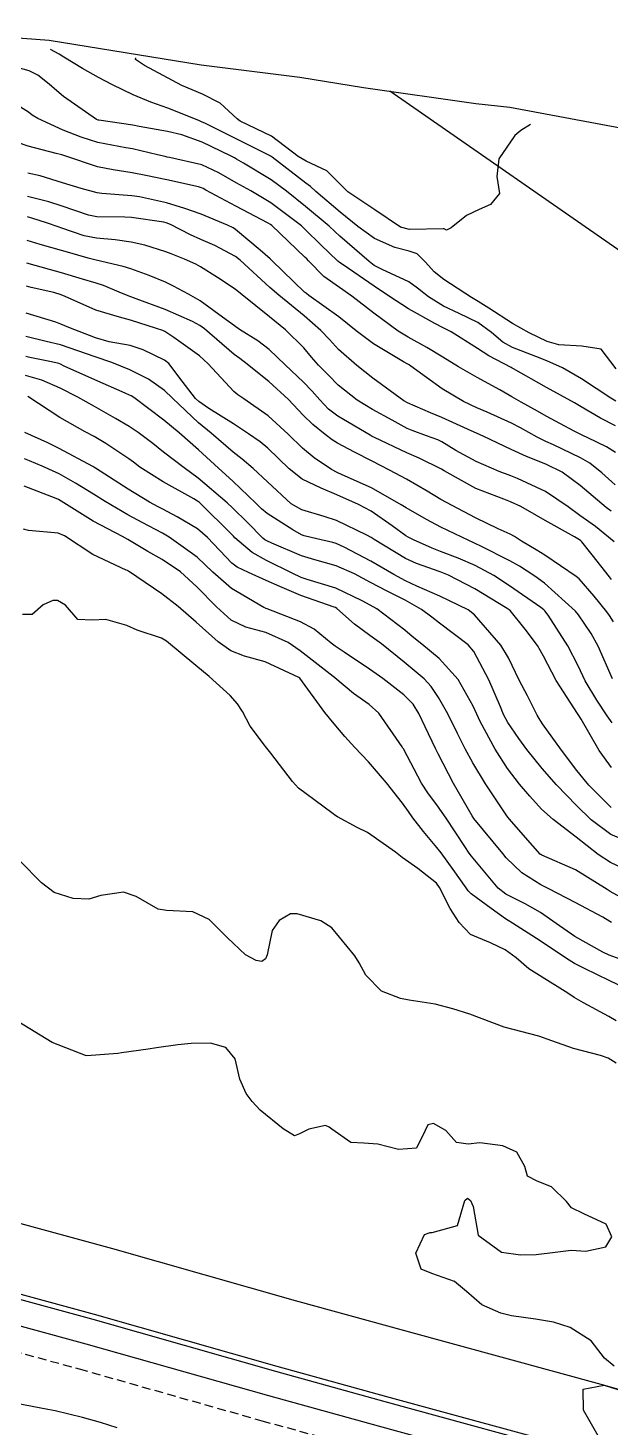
# Model space of a CAD drawing. Header units: metres. Extents: x 292545 to 299085, y 7450245 to 7463078.
# Drawn here: x 297606 to 297639.6, y 7452385 to 7452465.6 of the extents above; entities that cross this region are included whole.
import ezdxf

# ---------------------------------------------------------------- set-up
doc = ezdxf.new("R2010")
doc.units = ezdxf.units.M
doc.linetypes.add('DASHED', pattern=[0.75, 0.5, -0.25])
for name, color, linetype in [('Area', 45, 'Continuous'), ('Canteiro', 45, 'DASHED'), ('Ciclovia', 45, 'Continuous'), ('Curvas de Nivel 1m', 11, 'Continuous'), ('Curvas de Nivel 5m', 15, 'Continuous'), ('Vias Primárias', 230, 'Continuous')]:
    doc.layers.add(name, color=color, linetype=linetype)

msp = doc.modelspace()

# ---------------------------------------------------------------- linework, layer by layer
at = {"layer": 'Area'}
msp.add_polyline3d([(297550.372, 7452472.465, 711.803), (297554.697, 7452471.608, 711.972), (297558.807, 7452471.164, 712.102), (297560.619, 7452470.861, 712.242), (297564.677, 7452470.377, 712.374), (297567.383, 7452469.643, 712.424), (297580.649, 7452467.951, 713.163), (297585.326, 7452466.839, 713.655), (297586.817, 7452466.513, 713.152), (297601.367, 7452465.288, 709.38), (297607.241, 7452464.857, 710.801), (297615.997, 7452463.421, 711.392), (297621.665, 7452462.721, 713.342), (297625.334, 7452462.125, 713.492), (297631.809, 7452461.208, 713.212), (297633.758, 7452460.988, 713.072), (297647.103, 7452458.488, 712.254)], dxfattribs=at)
at = {"layer": 'Canteiro'}
msp.add_lwpolyline([(297550.874, 7452404.488), (297561.714, 7452401.435), (297571.524, 7452398.712), (297580.566, 7452396.224), (297590.447, 7452393.452), (297598.637, 7452391.152), (297608.981, 7452388.329), (297619.492, 7452385.345), (297625.809, 7452383.594)], dxfattribs=at)
at = {"layer": 'Ciclovia'}
for points in [[(297638.076, 7452383.293), (297626.592, 7452386.438), (297620.289, 7452388.185), (297609.772, 7452391.171), (297599.424, 7452393.995), (297591.245, 7452396.292), (297581.356, 7452399.066), (297572.31, 7452401.555), (297562.508, 7452404.276), (297551.664, 7452407.33)], [(297637.678, 7452381.878), (297626.202, 7452385.021), (297619.891, 7452386.77), (297609.378, 7452389.755), (297599.032, 7452392.579), (297590.848, 7452394.877), (297580.962, 7452397.65), (297571.919, 7452400.139), (297562.112, 7452402.86), (297551.271, 7452405.914)]]:
    msp.add_lwpolyline(points, dxfattribs=at)
at = {"layer": 'Curvas de Nivel 1m', "flags": 128}
for points, elevation in [([(297639.874, 7452445.93), (297639.013, 7452447.052), (297637.906, 7452447.228), (297636.584, 7452447.295), (297635.908, 7452447.503), (297634.868, 7452447.99), (297633.921, 7452448.535), (297632.542, 7452449.413), (297631.939, 7452449.794), (297631.55, 7452450.034), (297629.953, 7452451.066), (297629.41, 7452451.511), (297628.916, 7452452.066), (297628.434, 7452452.539), (297627.969, 7452452.701), (297627.145, 7452452.914), (297625.976, 7452453.429), (297625.005, 7452454.11), (297623.995, 7452454.942), (297622.604, 7452456.141), (297622.285, 7452456.415), (297622.018, 7452456.613), (297620.091, 7452458.111), (297620.033, 7452458.155), (297620.011, 7452458.17), (297618.047, 7452459.141), (297616.214, 7452460.064), (297616.062, 7452460.136), (297615.857, 7452460.222), (297614.07, 7452460.931), (297613.093, 7452461.275), (297612.077, 7452461.704), (297610.902, 7452462.282), (297610.087, 7452462.701), (297609.169, 7452463.222), (297608.098, 7452463.862), (297607.821, 7452464.035), (297607.333, 7452464.32)], 712), ([(297634.943, 7452459.99), (297634.397, 7452459.649), (297634.046, 7452459.356), (297633.121, 7452458.014), (297633.004, 7452456.997), (297633.168, 7452456.013), (297632.645, 7452455.379), (297631.999, 7452455.096), (297631.273, 7452454.758), (297630.383, 7452454.046), (297630.118, 7452453.912), (297629.982, 7452453.979), (297629.92, 7452453.988), (297627.982, 7452453.949), (297627.466, 7452454.085), (297625.998, 7452455.085), (297624.439, 7452456.116), (297624.017, 7452456.547), (297623.219, 7452457.326), (297622.03, 7452457.875), (297621.57, 7452458.155), (297620.05, 7452459.324), (297618.25, 7452460.188), (297618.064, 7452460.311), (297617.081, 7452461.213), (297616.078, 7452461.739), (297614.892, 7452462.232), (297612.727, 7452463.382), (297612.224, 7452463.732), (297612.233, 7452463.84)], 713), ([(297639.865, 7452444.061), (297639.572, 7452444.23), (297637.884, 7452445.344), (297636.788, 7452445.971), (297635.897, 7452446.38), (297635.247, 7452446.639), (297633.905, 7452447.16), (297633.363, 7452447.463), (297632.705, 7452448.018), (297631.921, 7452448.593), (297630.851, 7452449.118), (297629.935, 7452449.537), (297629.074, 7452450.063), (297628.447, 7452450.572), (297627.951, 7452450.932), (297626.419, 7452451.635), (297625.961, 7452451.881), (297625.659, 7452452.103), (297623.977, 7452453.564), (297623.688, 7452453.832), (297623.361, 7452454.129), (297622, 7452455.265), (297620.902, 7452456.161), (297620.019, 7452456.813), (297618.439, 7452457.776), (297618.031, 7452458), (297617.909, 7452458.069), (297617.688, 7452458.195), (297616.044, 7452458.984), (297614.875, 7452459.407), (297614.053, 7452459.591), (297612.434, 7452459.887), (297612.058, 7452459.95), (297610.109, 7452460.243), (297610.062, 7452460.252), (297609.979, 7452460.291), (297608.076, 7452461.613), (297607.686, 7452461.923), (297607.242, 7452462.323), (297606.588, 7452462.832), (297606.09, 7452463.078), (297605.062, 7452463.381)], 711), ([(297639.835, 7452441.106), (297639.327, 7452441.427), (297638.249, 7452441.954), (297637.967, 7452442.081), (297637.845, 7452442.143), (297637.469, 7452442.341), (297635.855, 7452443.201), (297635.346, 7452443.475), (297634.409, 7452444.002), (297633.868, 7452444.316), (297633.183, 7452444.707), (297631.884, 7452445.426), (297630.81, 7452446.041), (297629.898, 7452446.599), (297628.992, 7452447.152), (297627.91, 7452447.744), (297627.342, 7452448.086), (297625.928, 7452449.133), (297624.667, 7452450.113), (297623.948, 7452450.598), (297623.06, 7452451.239), (297622.171, 7452452.147), (297622.07, 7452452.254), (297621.965, 7452452.356), (297620.063, 7452454.169), (297619.984, 7452454.232), (297619.845, 7452454.311), (297618, 7452455.298), (297616.273, 7452456.216), (297616.106, 7452456.31), (297616.014, 7452456.352), (297615.835, 7452456.401), (297614.018, 7452456.798), (297612.815, 7452457.053), (297612.022, 7452457.207), (297610.929, 7452457.376), (297610.026, 7452457.56), (297608.153, 7452458.187), (297608.032, 7452458.23), (297607.969, 7452458.247), (297607.643, 7452458.316), (297606.039, 7452458.741), (297605.435, 7452458.953)], 709), ([(297639.813, 7452439.236), (297639.045, 7452439.942), (297638.37, 7452440.494), (297637.831, 7452440.801), (297636.272, 7452441.542), (297635.841, 7452441.739), (297635.677, 7452441.818), (297635.341, 7452441.988), (297634.377, 7452442.531), (297633.851, 7452442.796), (297632.461, 7452443.42), (297631.859, 7452443.679), (297631.101, 7452444.038), (297629.874, 7452444.768), (297628.065, 7452446.077), (297627.965, 7452446.15), (297627.894, 7452446.189), (297627.646, 7452446.332), (297625.906, 7452447.366), (297624.924, 7452448.11), (297623.925, 7452448.913), (297622.19, 7452450.146), (297622.05, 7452450.254), (297621.945, 7452450.342), (297620.07, 7452452.169), (297619.964, 7452452.266), (297619.393, 7452452.751), (297617.981, 7452453.951), (297617.834, 7452454.045), (297617.503, 7452454.197), (297615.992, 7452454.826), (297615.064, 7452455.162), (297614.002, 7452455.486), (297612.441, 7452455.828), (297612.007, 7452455.883), (297610.278, 7452456.018), (297610.009, 7452456.056), (297609.088, 7452456.299), (297608.016, 7452456.643), (297606.721, 7452457.03), (297606.021, 7452457.195)], 708), ([(297639.584, 7452437.726), (297639.308, 7452437.937), (297637.812, 7452439.199), (297636.766, 7452439.971), (297635.828, 7452440.441), (297634.717, 7452440.882), (297633.836, 7452441.278), (297632.257, 7452442.026), (297631.845, 7452442.208), (297631.528, 7452442.351), (297629.854, 7452443.111), (297629.188, 7452443.392), (297627.862, 7452443.971), (297627.669, 7452444.082), (297625.882, 7452445.386), (297624.964, 7452446.109), (297623.902, 7452447.041), (297623.383, 7452447.603), (297622.889, 7452448.135), (297621.925, 7452448.97), (297620.458, 7452450.165), (297619.947, 7452450.615), (297618.245, 7452452.187), (297617.965, 7452452.396), (297616.781, 7452453.018), (297615.974, 7452453.376), (297615.39, 7452453.638), (297614.226, 7452454.238), (297613.984, 7452454.339), (297613.857, 7452454.37), (297611.988, 7452454.635), (297611.601, 7452454.661), (297609.989, 7452454.684), (297609.505, 7452454.78), (297607.998, 7452455.299), (297607.224, 7452455.54), (297606.008, 7452455.841)], 707), ([(297639.773, 7452435.959), (297638.684, 7452436.848), (297637.788, 7452437.483), (297637.113, 7452437.967), (297635.806, 7452438.852), (297634.21, 7452439.611), (297633.819, 7452439.759), (297633.143, 7452440.017), (297631.828, 7452440.583), (297630.652, 7452441.224), (297629.84, 7452441.71), (297629.611, 7452441.824), (297628.965, 7452442.063), (297628.133, 7452442.363), (297627.847, 7452442.493), (297626.981, 7452442.959), (297625.858, 7452443.577), (297624.978, 7452444.109), (297623.876, 7452444.991), (297623.318, 7452445.56), (297622.756, 7452446.137), (297622.346, 7452446.592), (297621.903, 7452447.131), (297620.854, 7452448.161), (297619.924, 7452448.92), (297618.354, 7452450.186), (297617.946, 7452450.504), (297616.927, 7452451.179), (297615.959, 7452451.795), (297615.685, 7452451.948), (297615.034, 7452452.229), (297614.266, 7452452.537), (297613.967, 7452452.657), (297612.758, 7452453.046), (297611.972, 7452453.226), (297611.043, 7452453.349), (297609.974, 7452453.439), (297609.265, 7452453.587), (297607.98, 7452454.02), (297607.76, 7452454.093), (297607.096, 7452454.323), (297606.257, 7452454.598), (297605.996, 7452454.67)], 706), ([(297639.717, 7452431.352), (297639.498, 7452431.711), (297639.339, 7452431.936), (297638.616, 7452432.831), (297637.742, 7452433.823), (297637.582, 7452433.962), (297635.765, 7452435.193), (297635.276, 7452435.496), (297634.426, 7452436), (297634.028, 7452436.259), (297633.777, 7452436.399), (297633.095, 7452436.701), (297631.786, 7452437.34), (297630.434, 7452438.044), (297629.798, 7452438.398), (297628.997, 7452438.87), (297627.815, 7452439.559), (297626.829, 7452440.09), (297625.828, 7452440.605), (297624.814, 7452441.13), (297623.838, 7452441.639), (297623.544, 7452441.828), (297623.134, 7452442.131), (297622.414, 7452442.707), (297621.859, 7452443.253), (297621.014, 7452444.159), (297619.883, 7452445.192), (297619.335, 7452445.626), (297618.636, 7452446.189), (297618.213, 7452446.513), (297617.898, 7452446.751), (297616.195, 7452448.217), (297615.916, 7452448.424), (297615.499, 7452448.645), (297613.929, 7452449.345), (297612.246, 7452449.958), (297611.94, 7452450.063), (297611.416, 7452450.275), (297610.375, 7452450.713), (297609.949, 7452450.85), (297609.17, 7452451.079), (297607.954, 7452451.455), (297607.274, 7452451.639), (297605.96, 7452452.006)], 704), ([(297639.675, 7452428.066), (297638.842, 7452429.943), (297638.436, 7452430.675), (297637.721, 7452431.758), (297637.544, 7452431.962), (297635.747, 7452433.572), (297635.197, 7452433.988), (297634.314, 7452434.558), (297633.761, 7452434.865), (297632.084, 7452435.712), (297631.771, 7452435.863), (297631.396, 7452436.034), (297629.78, 7452436.804), (297628.96, 7452437.238), (297627.791, 7452437.909), (297627.513, 7452438.083), (297625.807, 7452439.072), (297624.111, 7452439.825), (297623.82, 7452439.948), (297623.488, 7452440.125), (297622.491, 7452440.802), (297621.835, 7452441.347), (297621.003, 7452442.158), (297619.859, 7452443.216), (297618.46, 7452444.191), (297618.098, 7452444.419), (297617.877, 7452444.612), (297616.406, 7452446.215), (297615.897, 7452446.664), (297614.424, 7452447.718), (297613.911, 7452448.067), (297613.798, 7452448.127), (297613.426, 7452448.247), (297611.92, 7452448.726), (297611.295, 7452448.904), (297609.928, 7452449.299), (297608.16, 7452450.088), (297607.941, 7452450.186), (297607.51, 7452450.316), (297606.21, 7452450.6), (297605.946, 7452450.679)], 703), ([(297639.649, 7452425.539), (297639.361, 7452425.943), (297638.772, 7452426.838), (297638.1, 7452427.956), (297637.686, 7452428.814), (297637.101, 7452429.966), (297635.964, 7452431.734), (297635.783, 7452431.979), (297635.724, 7452432.036), (297635.539, 7452432.169), (297633.744, 7452433.432), (297632.842, 7452434.019), (297631.759, 7452434.603), (297630.777, 7452435.026), (297629.766, 7452435.405), (297629.297, 7452435.586), (297628.207, 7452436.073), (297627.917, 7452436.221), (297627.775, 7452436.314), (297626.981, 7452436.888), (297625.789, 7452437.718), (297625.052, 7452438.107), (297623.801, 7452438.662), (297622.898, 7452439.042), (297621.814, 7452439.566), (297621.065, 7452440.158), (297619.835, 7452441.349), (297619.385, 7452441.723), (297618.729, 7452442.187), (297617.851, 7452442.757), (297616.439, 7452443.64), (297615.87, 7452444.036), (297615.679, 7452444.222), (297614.908, 7452445.205), (297614.128, 7452446.238), (297613.895, 7452446.428), (297612.667, 7452447.025), (297611.903, 7452447.257), (297610.701, 7452447.486), (297609.907, 7452447.71), (297608.371, 7452448.305), (297607.916, 7452448.504), (297607.625, 7452448.606), (297605.925, 7452449.12)], 702), ([(297639.618, 7452422.969), (297638.895, 7452423.947), (297637.862, 7452425.746), (297637.734, 7452425.959), (297637.654, 7452426.076), (297636.426, 7452427.972), (297635.694, 7452429.371), (297635.345, 7452429.985), (297634.646, 7452430.929), (297633.77, 7452432.009), (297633.724, 7452432.052), (297633.614, 7452432.122), (297631.741, 7452433.26), (297630.229, 7452434.045), (297629.755, 7452434.231), (297628.391, 7452434.702), (297627.762, 7452434.994), (297625.954, 7452436.098), (297625.774, 7452436.211), (297625.538, 7452436.34), (297623.784, 7452437.191), (297623.079, 7452437.424), (297621.789, 7452437.796), (297621.172, 7452438.156), (297619.812, 7452439.422), (297618.998, 7452440.182), (297618.349, 7452440.713), (297617.832, 7452441.132), (297616.564, 7452442.213), (297615.852, 7452442.822), (297614.338, 7452444.235), (297613.877, 7452444.676), (297612.962, 7452445.332), (297611.889, 7452445.868), (297610.861, 7452446.28), (297609.896, 7452446.619), (297609.402, 7452446.79), (297607.903, 7452447.296), (297607.075, 7452447.493), (297605.907, 7452447.781)], 701), ([(297640.946, 7452418.535), (297639.57, 7452419.111), (297638.435, 7452419.951), (297637.591, 7452420.772), (297636.447, 7452421.972), (297635.617, 7452422.905), (297634.734, 7452423.993), (297634.273, 7452424.634), (297633.648, 7452425.561), (297633.402, 7452426.013), (297633.215, 7452426.456), (297632.559, 7452428.021), (297631.697, 7452429.646), (297631.369, 7452430.033), (297629.715, 7452431.278), (297629.28, 7452431.618), (297628.668, 7452432.066), (297627.731, 7452432.596), (297626.709, 7452433.12), (297625.746, 7452433.61), (297624.811, 7452434.109), (297623.758, 7452434.583), (297622.546, 7452434.923), (297621.763, 7452435.153), (297620.063, 7452435.874), (297619.771, 7452436.014), (297619.669, 7452436.069), (297619.549, 7452436.173), (297618.66, 7452437.065), (297617.79, 7452437.919), (297617.494, 7452438.203), (297615.814, 7452439.631), (297615.021, 7452440.228), (297613.832, 7452441.126), (297613.209, 7452441.622), (297612.363, 7452442.262), (297611.848, 7452442.608), (297611.069, 7452443.064), (297609.865, 7452443.757), (297608.895, 7452444.3), (297607.878, 7452444.818), (297606.817, 7452445.261), (297605.885, 7452445.543)], 699), ([(297640.609, 7452416.989), (297639.548, 7452417.491), (297638.836, 7452417.947), (297637.568, 7452418.96), (297636.251, 7452419.973), (297635.589, 7452420.568), (297634.916, 7452421.31), (297634.314, 7452421.999), (297633.616, 7452422.898), (297632.912, 7452424.017), (297632.056, 7452425.619), (297631.864, 7452426.028), (297631.658, 7452426.502), (297630.783, 7452428.039), (297629.691, 7452429.241), (297628.705, 7452430.065), (297628.147, 7452430.513), (297627.711, 7452430.871), (297626.099, 7452432.096), (297625.726, 7452432.317), (297625.267, 7452432.568), (297623.741, 7452433.295), (297622.103, 7452433.789), (297621.749, 7452433.909), (297621.242, 7452434.155), (297619.76, 7452434.887), (297618.933, 7452435.351), (297617.933, 7452436.198), (297617.854, 7452436.279), (297617.774, 7452436.357), (297615.9, 7452438.219), (297615.794, 7452438.306), (297615.583, 7452438.435), (297613.81, 7452439.411), (297612.475, 7452440.26), (297612.098, 7452440.539), (297611.828, 7452440.735), (297610.502, 7452441.617), (297609.84, 7452442.024), (297609.329, 7452442.295), (297607.855, 7452443.115), (297606.026, 7452444.338)], 698), ([(297640.759, 7452415.156), (297639.532, 7452415.826), (297639.358, 7452415.942), (297637.544, 7452417.073), (297635.61, 7452417.922), (297635.553, 7452417.947), (297635.531, 7452417.959), (297635.512, 7452417.981), (297635.088, 7452418.459), (297633.726, 7452420.008), (297633.658, 7452420.084), (297633.585, 7452420.181), (297632.359, 7452422.022), (297631.621, 7452423.225), (297631.186, 7452424.034), (297630.755, 7452424.926), (297630.201, 7452426.045), (297629.662, 7452426.999), (297629.24, 7452427.628), (297628.839, 7452428.063), (297627.687, 7452429.035), (297626.371, 7452430.093), (297625.708, 7452430.571), (297624.817, 7452431.217), (297623.809, 7452432.119), (297623.724, 7452432.174), (297623.644, 7452432.201), (297621.734, 7452432.86), (297620.517, 7452433.386), (297619.746, 7452433.739), (297618.723, 7452434.185), (297618.06, 7452434.499), (297617.758, 7452434.728), (297616.362, 7452436.214), (297615.778, 7452436.711), (297614.613, 7452437.403), (297613.789, 7452437.838), (297613.525, 7452437.979), (297613.019, 7452438.252), (297611.804, 7452438.991), (297609.907, 7452440.204), (297609.822, 7452440.259), (297609.769, 7452440.291), (297607.833, 7452441.338), (297607.173, 7452441.657), (297605.842, 7452442.261)], 697), ([(297639.619, 7452414.044), (297639.515, 7452414.1), (297639.111, 7452414.35), (297637.525, 7452415.195), (297636.003, 7452415.975), (297635.535, 7452416.208), (297634.444, 7452416.899), (297633.551, 7452417.77), (297633.352, 7452418.012), (297632.24, 7452419.357), (297631.694, 7452420.029), (297631.584, 7452420.188), (297630.513, 7452422.041), (297629.628, 7452423.75), (297629.482, 7452424.052), (297628.884, 7452425.3), (297628.529, 7452426.067), (297628.193, 7452426.607), (297627.664, 7452427.154), (297626.448, 7452428.092), (297625.681, 7452428.626), (297624.221, 7452429.597), (297623.7, 7452429.956), (297623.483, 7452430.132), (297622.504, 7452430.932), (297621.715, 7452431.359), (297619.794, 7452432.098), (297619.722, 7452432.125), (297619.69, 7452432.138), (297619.606, 7452432.172), (297617.739, 7452433.27), (297616.671, 7452434.211), (297615.761, 7452435.069), (297614.156, 7452436.236), (297613.775, 7452436.463), (297612.606, 7452437.082), (297611.785, 7452437.52), (297610.478, 7452438.283), (297609.799, 7452438.705), (297608.766, 7452439.343), (297607.816, 7452439.874), (297606.852, 7452440.325), (297606.12, 7452440.629), (297605.827, 7452440.746)], 696), ([(297639.991, 7452410.455), (297639.47, 7452410.688), (297638.051, 7452411.381), (297637.48, 7452411.676), (297637.012, 7452411.965), (297635.498, 7452412.978), (297633.918, 7452414.004), (297633.658, 7452414.151), (297633.515, 7452414.239), (297632.69, 7452414.849), (297631.529, 7452415.686), (297631.36, 7452415.862), (297631.243, 7452416.033), (297630.497, 7452417.092), (297629.814, 7452418.047), (297629.566, 7452418.365), (297628.782, 7452419.269), (297628.175, 7452420.071), (297627.935, 7452420.423), (297627.591, 7452420.913), (297626.67, 7452422.089), (297625.621, 7452423.283), (297624.847, 7452424.112), (297624.27, 7452424.751), (297623.646, 7452425.477), (297623.121, 7452426.135), (297621.672, 7452428.103), (297621.616, 7452428.151), (297619.686, 7452429.057), (297618.499, 7452429.38), (297617.695, 7452429.685), (297616.967, 7452430.207), (297615.714, 7452431.342), (297614.675, 7452432.23), (297613.734, 7452432.97), (297611.822, 7452434.269), (297611.778, 7452434.294), (297611.753, 7452434.304), (297611.687, 7452434.337), (297609.762, 7452435.224), (297608.126, 7452436.306), (297607.774, 7452436.454), (297606.059, 7452436.619), (297605.776, 7452436.692)], 694), ([(297639.883, 7452408.369), (297639.45, 7452408.628), (297638, 7452409.412), (297637.46, 7452409.718), (297637.091, 7452409.964), (297635.473, 7452410.975), (297634.855, 7452411.368), (297634.124, 7452412), (297633.49, 7452412.472), (297632.646, 7452412.868), (297631.503, 7452413.348), (297630.851, 7452414.04), (297630.321, 7452414.848), (297629.712, 7452416.048), (297629.537, 7452416.299), (297628.467, 7452417.148), (297627.558, 7452417.778), (297627.171, 7452418.084), (297625.574, 7452419.224), (297624.975, 7452419.507), (297623.851, 7452420.126), (297623.683, 7452420.227), (297623.585, 7452420.292), (297622.995, 7452420.729), (297621.599, 7452421.768), (297621.258, 7452422.153), (297620.01, 7452423.783), (297619.706, 7452424.169), (297619.634, 7452424.252), (297618.809, 7452425.347), (297618.372, 7452426.189), (297618.096, 7452426.632), (297617.662, 7452427.112), (297616.459, 7452428.212), (297615.682, 7452428.841), (297614.007, 7452430.237), (297613.705, 7452430.404), (297612.32, 7452430.872), (297611.712, 7452431.135), (297610.507, 7452431.49), (297609.714, 7452431.445), (297608.903, 7452431.491), (297608.183, 7452432.313), (297607.727, 7452432.585), (297607.464, 7452432.585), (297606.9, 7452432.328), (297606.274, 7452431.778), (297605.717, 7452431.775)], 693), ([(297639.881, 7452405.933), (297639.417, 7452406.23), (297638.979, 7452406.385), (297637.425, 7452406.785), (297636.18, 7452407.224), (297635.436, 7452407.488), (297633.443, 7452408.01), (297631.45, 7452408.754), (297630.481, 7452409.073), (297629.456, 7452409.332), (297627.968, 7452409.565), (297627.459, 7452409.659), (297626.369, 7452410.091), (297625.472, 7452411), (297625.088, 7452411.715), (297624.833, 7452412.11), (297623.507, 7452413.73), (297622.882, 7452414.136), (297621.517, 7452414.534), (297621.141, 7452414.529), (297620.493, 7452414.16), (297620.086, 7452413.583), (297619.794, 7452412.167), (297619.703, 7452411.945), (297619.479, 7452411.794), (297619.152, 7452411.847), (297618.556, 7452412.184), (297617.497, 7452413.171), (297616.454, 7452414.211), (297615.517, 7452414.65), (297614.001, 7452414.726), (297613.518, 7452414.808), (297612.256, 7452415.532), (297611.528, 7452415.78), (297610.221, 7452415.588), (297609.524, 7452415.375), (297608.637, 7452415.416), (297607.527, 7452415.773), (297606.799, 7452416.327), (297605.552, 7452417.584)], 692), ([(297639.769, 7452388.492), (297639.213, 7452388.943), (297638.436, 7452389.948), (297637.23, 7452390.715), (297636.276, 7452391.017), (297635.241, 7452391.188), (297633.858, 7452391.39), (297633.246, 7452391.533), (297632.144, 7452392.021), (297631.261, 7452392.795), (297630.579, 7452393.353), (297629.27, 7452393.816), (297628.662, 7452394.066), (297628.353, 7452394.999), (297628.852, 7452396.064), (297629.174, 7452396.182), (297629.295, 7452396.193), (297630.746, 7452396.594), (297631.178, 7452398.032), (297631.324, 7452398.155), (297631.505, 7452398.028), (297631.659, 7452397.686), (297631.943, 7452396.023), (297633.283, 7452395.042), (297634.376, 7452394.906), (297635.282, 7452394.913), (297636.364, 7452395.054), (297637.285, 7452395.159), (297638.13, 7452395.106), (297639.287, 7452395.366), (297639.628, 7452395.935), (297639.304, 7452396.663), (297638.009, 7452397.257), (297637.318, 7452397.603), (297637.028, 7452397.964), (297636.165, 7452398.811), (297635.335, 7452399.147), (297634.782, 7452399.433), (297634.621, 7452399.991), (297634.157, 7452400.803), (297633.355, 7452401.183), (297632.033, 7452401.346), (297631.355, 7452401.273), (297630.683, 7452401.367), (297630.077, 7452402.049), (297629.369, 7452402.465), (297629.05, 7452402.381), (297628.896, 7452402.065), (297628.382, 7452401.041), (297627.352, 7452400.969), (297626.171, 7452401.276), (297625.355, 7452401.332), (297624.609, 7452401.365), (297623.508, 7452402.128), (297623.365, 7452402.245), (297623.15, 7452402.348), (297622.2, 7452402.142), (297621.653, 7452401.863), (297621.367, 7452401.754), (297620.721, 7452402.157), (297619.384, 7452403.236), (297618.938, 7452403.726), (297618.584, 7452404.182), (297618.221, 7452405.008), (297617.959, 7452406.192), (297617.422, 7452406.836), (297616.54, 7452407.095), (297615.426, 7452407.077), (297614.657, 7452406.999), (297613.421, 7452406.818), (297612.937, 7452406.738), (297611.417, 7452406.522), (297611.193, 7452406.496), (297609.414, 7452406.365), (297609.337, 7452406.369), (297607.425, 7452407.126), (297605.443, 7452408.34)], 691), ([(297639.153, 7452383.94), (297638.006, 7452385.952), (297637.974, 7452387.17), (297639.195, 7452387.398), (297639.982, 7452387.137)], 691)]:
    msp.add_lwpolyline(points, dxfattribs=dict(at, elevation=elevation))
at = {"layer": 'Curvas de Nivel 5m', "flags": 128}
for points, elevation in [([(297639.85, 7452442.642), (297638.984, 7452443.073), (297637.861, 7452443.736), (297637.478, 7452443.964), (297635.876, 7452444.838), (297633.966, 7452445.925), (297633.892, 7452445.967), (297633.827, 7452446.001), (297632.545, 7452446.666), (297631.904, 7452447.102), (297630.392, 7452448.045), (297629.916, 7452448.287), (297629.445, 7452448.532), (297627.933, 7452449.387), (297626.844, 7452450.091), (297625.949, 7452450.69), (297624.172, 7452451.906), (297623.962, 7452452.045), (297623.921, 7452452.079), (297623.868, 7452452.121), (297622.89, 7452453.054), (297621.981, 7452453.949), (297621.763, 7452454.152), (297620.003, 7452455.479), (297618.846, 7452456.182), (297618.017, 7452456.625), (297617.022, 7452457.204), (297616.027, 7452457.67), (297614.176, 7452458.094), (297614.032, 7452458.121), (297613.933, 7452458.142), (297613.487, 7452458.248), (297612.038, 7452458.583), (297611.659, 7452458.653), (297610.043, 7452458.964), (297609.087, 7452459.259), (297608.053, 7452459.672), (297606.595, 7452460.332), (297606.268, 7452460.54), (297606.066, 7452460.697), (297605.145, 7452461.276)], 710), ([(297639.604, 7452433.794), (297639.491, 7452433.934), (297638.491, 7452435.22), (297637.912, 7452435.958), (297637.84, 7452436.026), (297637.774, 7452436.074), (297637.489, 7452436.25), (297635.785, 7452437.179), (297635.285, 7452437.485), (297634.389, 7452438.001), (297633.797, 7452438.268), (297633.406, 7452438.407), (297631.808, 7452439.035), (297629.973, 7452440.048), (297629.824, 7452440.139), (297628.536, 7452440.775), (297627.833, 7452441.094), (297625.975, 7452441.966), (297625.842, 7452442.031), (297625.715, 7452442.101), (297623.854, 7452443.198), (297623.324, 7452443.594), (297622.818, 7452444.136), (297622.38, 7452444.645), (297621.883, 7452445.148), (297620.835, 7452446.161), (297619.902, 7452447.042), (297619.26, 7452447.533), (297618.209, 7452448.196), (297617.916, 7452448.391), (297617.231, 7452448.899), (297615.937, 7452449.831), (297615.275, 7452450.227), (297614.402, 7452450.69), (297613.95, 7452450.906), (297612.996, 7452451.297), (297611.957, 7452451.683), (297611.504, 7452451.82), (297609.962, 7452452.176), (297609.496, 7452452.295), (297608.299, 7452452.639), (297607.967, 7452452.732), (297606.726, 7452453.085), (297605.978, 7452453.32)], 705), ([(297639.59, 7452420.669), (297638.313, 7452421.953), (297637.615, 7452422.797), (297636.729, 7452423.969), (297635.648, 7452425.485), (297635.45, 7452425.782), (297635.333, 7452425.985), (297634.767, 7452427.096), (297634.288, 7452428.001), (297633.692, 7452429.273), (297633.245, 7452430.015), (297631.72, 7452431.764), (297631.361, 7452432.034), (297629.735, 7452432.837), (297628.405, 7452433.408), (297627.747, 7452433.717), (297627.077, 7452434.087), (297625.76, 7452434.844), (297624.233, 7452435.65), (297623.77, 7452435.866), (297623.578, 7452435.93), (297622.652, 7452436.137), (297621.932, 7452436.305), (297621.775, 7452436.367), (297621.281, 7452436.652), (297619.787, 7452437.599), (297619.475, 7452437.86), (297619.145, 7452438.18), (297617.812, 7452439.445), (297616.988, 7452440.208), (297615.833, 7452441.257), (297614.732, 7452442.231), (297613.854, 7452442.96), (297612.12, 7452444.266), (297611.972, 7452444.366), (297611.874, 7452444.415), (297611.624, 7452444.524), (297609.883, 7452445.281), (297608.116, 7452446.082), (297607.892, 7452446.188), (297607.802, 7452446.221), (297607.387, 7452446.318), (297606.135, 7452446.576), (297605.896, 7452446.64)], 700), ([(297640.111, 7452411.931), (297639.486, 7452412.152), (297639.107, 7452412.325), (297637.502, 7452413.23), (297636.419, 7452413.971), (297635.519, 7452414.603), (297634.634, 7452415.104), (297633.53, 7452415.672), (297633.096, 7452416.014), (297631.551, 7452417.861), (297631.427, 7452418.031), (297631.169, 7452418.423), (297630.103, 7452420.045), (297629.59, 7452420.762), (297629.036, 7452421.497), (297628.681, 7452422.064), (297627.632, 7452424.037), (297627.609, 7452424.08), (297627.556, 7452424.158), (297626.221, 7452426.094), (297625.658, 7452426.588), (297624.768, 7452427.217), (297623.697, 7452428.13), (297623.673, 7452428.149), (297623.597, 7452428.208), (297621.696, 7452429.69), (297621.004, 7452430.157), (297619.709, 7452430.736), (297618.57, 7452431.046), (297617.715, 7452431.448), (297616.874, 7452432.208), (297615.74, 7452433.375), (297614.805, 7452434.229), (297613.76, 7452434.941), (297612.918, 7452435.406), (297611.771, 7452436.099), (297611.464, 7452436.273), (297609.782, 7452437.158), (297607.938, 7452438.309), (297607.794, 7452438.395), (297607.65, 7452438.457), (297605.805, 7452439.157)], 695), ([(297611.163, 7452384.931), (297610.21, 7452385.242), (297609.171, 7452385.532), (297607.586, 7452385.906), (297607.178, 7452385.993), (297605.37, 7452386.338)], 690)]:
    msp.add_lwpolyline(points, dxfattribs=dict(at, elevation=elevation))
at = {"layer": 'Vias Primárias', "elevation": 710.958}
msp.add_lwpolyline([(297744.111, 7452438.023), (297730.409, 7452431.899), (297717.374, 7452426.055), (297705.386, 7452420.622), (297701.116, 7452418.948, -0.166901), (297687.105, 7452419.93, 0), (297684.583, 7452421.352), (297678.472, 7452425.638), (297668.308, 7452432.793), (297651.54, 7452444.588), (297641.103, 7452452.004), (297626.846, 7452461.911)], format="xyb", dxfattribs=at)
at = {"layer": 'Vias Primárias'}
for points in [[(297651.877, 7452383.782), (297645.064, 7452385.679), (297639.221, 7452387.364), (297627.716, 7452390.515), (297621.431, 7452392.257), (297610.906, 7452395.245), (297600.552, 7452398.071), (297592.388, 7452400.364), (297582.488, 7452403.141), (297573.437, 7452405.632), (297563.647, 7452408.349), (297552.798, 7452411.405), (297542.79, 7452414.152)], [(297638.157, 7452383.582), (297626.672, 7452386.727), (297620.37, 7452388.474), (297609.853, 7452391.46), (297599.504, 7452394.284), (297591.326, 7452396.581), (297581.436, 7452399.355), (297572.39, 7452401.845), (297562.589, 7452404.565), (297551.745, 7452407.619)]]:
    msp.add_lwpolyline(points, dxfattribs=at)

doc.saveas('drawing.dxf')
